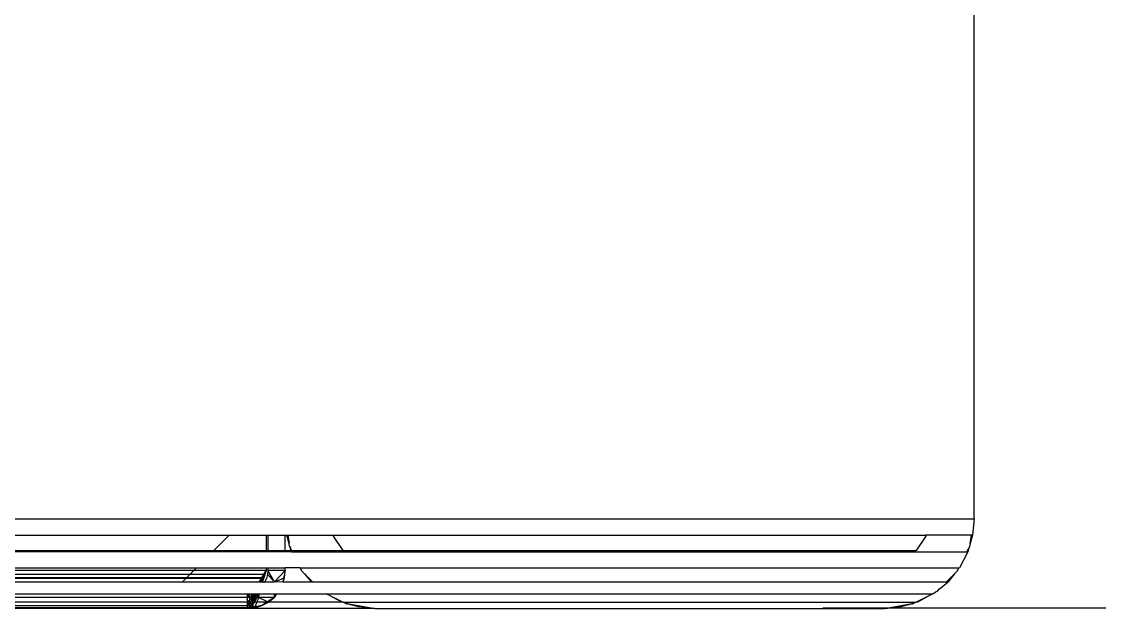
# Model space of a CAD drawing. Header units: inches. Extents: x 17 to 4615, y 5 to 3256.
# Drawn here: x 1640.4 to 1703, y 2192 to 2226 of the extents above; entities that cross this region are included whole.
import ezdxf

# ---------------------------------------------------------------- set-up
doc = ezdxf.new("R2010")
doc.units = ezdxf.units.IN
doc.header["$MEASUREMENT"] = 0

msp = doc.modelspace()

# ---------------------------------------------------------------- linework, layer by layer
for p, q in [((1695.732, 2197.152), (1695.732, 2226.752)), ((695.732, 2197.152), (1695.732, 2197.152)), ((1695.732, 2197.152), (1695.646, 2196.206)), ((1638.732, 2196.206), (1652.486, 2196.206)), ((1651.594, 2195.314), (1652.486, 2196.206)), ((1652.486, 2196.206), (1654.632, 2196.206)), ((1654.632, 2196.206), (1654.632, 2195.314)), ((1654.632, 2196.206), (1654.732, 2196.206)), ((1654.732, 2196.206), (1654.732, 2195.314)), ((1654.732, 2196.206), (1655.732, 2196.206)), ((1655.732, 2195.314), (1655.732, 2196.206)), ((1655.732, 2196.206), (1655.819, 2196.206)), ((1655.96, 2195.718), (1655.819, 2196.206)), ((1655.819, 2196.206), (1655.882, 2196.206)), ((1655.882, 2196.206), (1655.96, 2195.718)), ((1655.882, 2196.206), (1658.521, 2196.206)), ((1655.987, 2195.545), (1655.96, 2195.718)), ((1658.521, 2196.206), (1658.53, 2196.157)), ((1658.521, 2196.206), (1692.944, 2196.206)), ((1659.094, 2195.314), (1658.53, 2196.157)), ((1692.935, 2196.157), (1692.371, 2195.314)), ((1692.944, 2196.206), (1692.935, 2196.157)), ((1695.583, 2196.206), (1692.944, 2196.206)), ((1695.505, 2195.718), (1695.478, 2195.545)), ((1695.646, 2196.206), (1695.505, 2195.718)), ((1695.505, 2195.718), (1695.583, 2196.206)), ((1695.646, 2196.206), (1695.583, 2196.206)), ((1638.732, 2195.314), (1651.594, 2195.314)), ((1651.518, 2195.238), (1638.732, 2195.238)), ((1651.518, 2195.238), (1651.594, 2195.314)), ((1654.632, 2195.238), (1651.518, 2195.238)), ((1651.594, 2195.314), (1654.632, 2195.314)), ((1654.632, 2195.314), (1654.632, 2195.238)), ((1654.632, 2195.314), (1654.732, 2195.314)), ((1654.732, 2195.238), (1654.632, 2195.238)), ((1654.732, 2195.314), (1654.732, 2195.238)), ((1654.732, 2195.314), (1655.732, 2195.314)), ((1655.732, 2195.238), (1654.732, 2195.238)), ((1655.732, 2195.238), (1655.732, 2195.314)), ((1655.732, 2195.314), (1656.07, 2195.314)), ((1656.098, 2195.238), (1655.732, 2195.238)), ((1655.987, 2195.545), (1656.038, 2195.445)), ((1656.07, 2195.314), (1656.038, 2195.445)), ((1656.038, 2195.445), (1656.105, 2195.314)), ((1656.098, 2195.238), (1656.07, 2195.314)), ((1656.07, 2195.314), (1656.105, 2195.314)), ((1656.098, 2195.238), (1656.143, 2195.238)), ((1656.105, 2195.314), (1656.143, 2195.238)), ((1656.105, 2195.314), (1659.094, 2195.314)), ((1656.143, 2195.238), (1659.207, 2195.238)), ((1659.207, 2195.238), (1659.094, 2195.314)), ((1659.094, 2195.314), (1692.371, 2195.314)), ((1659.207, 2195.238), (1692.258, 2195.238)), ((1692.371, 2195.314), (1692.258, 2195.238)), ((1692.258, 2195.238), (1695.321, 2195.238)), ((1695.367, 2195.238), (1694.885, 2194.307)), ((1695.321, 2195.238), (1695.427, 2195.445)), ((1695.321, 2195.238), (1695.367, 2195.238)), ((1695.427, 2195.445), (1695.367, 2195.238)), ((1695.478, 2195.545), (1695.427, 2195.445)), ((1650.198, 2193.918), (1638.687, 2193.926)), ((1638.732, 2194.307), (1650.587, 2194.307)), ((1650.432, 2194.152), (1638.732, 2194.152)), ((1650.007, 2193.727), (1650.198, 2193.918)), ((1650.198, 2193.918), (1650.432, 2194.152)), ((1654.495, 2193.918), (1650.198, 2193.918)), ((1650.432, 2194.152), (1650.587, 2194.307)), ((1654.632, 2194.152), (1650.432, 2194.152)), ((1650.587, 2194.307), (1654.632, 2194.307)), ((1654.376, 2193.723), (1654.495, 2193.918)), ((1654.495, 2193.918), (1654.451, 2193.723)), ((1654.495, 2193.918), (1654.632, 2194.152)), ((1654.632, 2194.152), (1654.495, 2193.723)), ((1654.495, 2193.723), (1654.495, 2193.918)), ((1654.632, 2194.307), (1654.632, 2194.152)), ((1654.632, 2194.307), (1654.732, 2194.307)), ((1654.709, 2193.918), (1654.641, 2193.693)), ((1654.732, 2194.152), (1654.709, 2193.918)), ((1655.103, 2193.502), (1654.709, 2193.918)), ((1654.732, 2194.307), (1654.732, 2194.152)), ((1654.732, 2194.307), (1655.732, 2194.307)), ((1655.103, 2193.502), (1654.732, 2194.152)), ((1655.732, 2194.152), (1654.732, 2194.152)), ((1655.732, 2194.152), (1655.103, 2193.502)), ((1655.732, 2194.152), (1655.644, 2193.706)), ((1655.69, 2193.723), (1655.732, 2194.152)), ((1655.732, 2194.152), (1655.732, 2194.307)), ((1656.61, 2194.307), (1655.732, 2194.307)), ((1656.61, 2194.307), (1694.855, 2194.307)), ((1656.726, 2194.096), (1656.61, 2194.307)), ((1656.726, 2194.096), (1656.864, 2193.958)), ((1656.864, 2193.958), (1657.256, 2193.475)), ((1656.864, 2193.958), (1657.346, 2193.475)), ((1694.119, 2193.475), (1694.601, 2193.958)), ((1694.601, 2193.958), (1694.209, 2193.475)), ((1694.601, 2193.958), (1694.739, 2194.096)), ((1694.855, 2194.307), (1694.739, 2194.096)), ((1694.855, 2194.307), (1694.885, 2194.307)), ((1649.755, 2193.475), (1638.496, 2193.475)), ((1649.973, 2193.693), (1638.641, 2193.693)), ((1650.007, 2193.727), (1638.647, 2193.723)), ((1649.755, 2193.475), (1649.973, 2193.693)), ((1654.22, 2193.486), (1649.755, 2193.475)), ((1649.973, 2193.693), (1650.007, 2193.727)), ((1654.357, 2193.693), (1649.973, 2193.693)), ((1654.376, 2193.723), (1650.007, 2193.727)), ((1654.22, 2193.486), (1654.357, 2193.693)), ((1654.318, 2193.475), (1654.22, 2193.486)), ((1654.357, 2193.693), (1654.318, 2193.475)), ((1654.357, 2193.475), (1654.318, 2193.475)), ((1654.357, 2193.693), (1654.376, 2193.723)), ((1654.357, 2193.693), (1654.357, 2193.475)), ((1654.395, 2193.475), (1654.357, 2193.475)), ((1654.451, 2193.723), (1654.376, 2193.723)), ((1654.495, 2193.723), (1654.395, 2193.475)), ((1654.451, 2193.723), (1654.395, 2193.475)), ((1654.496, 2193.475), (1654.395, 2193.475)), ((1654.495, 2193.723), (1654.451, 2193.723)), ((1654.496, 2193.475), (1654.53, 2193.486)), ((1654.641, 2193.693), (1654.53, 2193.486)), ((1655.007, 2193.475), (1654.53, 2193.486)), ((1655.007, 2193.475), (1655.103, 2193.502)), ((1655.103, 2193.502), (1655.644, 2193.706)), ((1655.103, 2193.502), (1655.115, 2193.475)), ((1655.598, 2193.475), (1655.103, 2193.502)), ((1655.598, 2193.475), (1655.69, 2193.723)), ((1655.644, 2193.706), (1655.598, 2193.475)), ((1657.256, 2193.475), (1655.598, 2193.475)), ((1655.644, 2193.706), (1655.69, 2193.723)), ((1657.346, 2193.475), (1657.256, 2193.475)), ((1694.119, 2193.475), (1657.346, 2193.475)), ((1693.727, 2193.084), (1694.209, 2193.475)), ((1694.209, 2193.475), (1694.119, 2193.475)), ((1630.732, 2192.8), (1653.532, 2192.8)), ((1653.532, 2192.597), (1630.732, 2192.597)), ((1653.532, 2192.8), (1653.532, 2192.597)), ((1653.532, 2192.8), (1653.624, 2192.8)), ((1653.532, 2192.597), (1653.532, 2192.452)), ((1653.532, 2192.452), (1653.57, 2192.597)), ((1653.597, 2192.597), (1653.532, 2192.597)), ((1653.57, 2192.597), (1653.624, 2192.8)), ((1653.597, 2192.597), (1653.57, 2192.597)), ((1653.688, 2192.8), (1653.597, 2192.597)), ((1653.683, 2192.597), (1653.597, 2192.597)), ((1653.624, 2192.8), (1653.688, 2192.8)), ((1653.659, 2192.317), (1653.683, 2192.597)), ((1653.683, 2192.597), (1653.688, 2192.8)), ((1653.749, 2192.597), (1653.683, 2192.597)), ((1653.688, 2192.8), (1653.775, 2192.8)), ((1653.749, 2192.597), (1653.712, 2192.317)), ((1653.775, 2192.8), (1653.749, 2192.597)), ((1653.807, 2192.597), (1653.749, 2192.597)), ((1653.775, 2192.8), (1653.807, 2192.8)), ((1653.807, 2192.8), (1653.807, 2192.597)), ((1653.807, 2192.8), (1653.898, 2192.8)), ((1653.807, 2192.597), (1653.807, 2192.317)), ((1653.871, 2192.597), (1653.807, 2192.597)), ((1653.871, 2192.597), (1653.834, 2192.317)), ((1653.898, 2192.8), (1653.871, 2192.597)), ((1653.949, 2192.597), (1653.871, 2192.597)), ((1653.898, 2192.8), (1653.952, 2192.8)), ((1654.082, 2192.597), (1653.945, 2192.323)), ((1653.945, 2192.323), (1653.949, 2192.597)), ((1653.983, 2192.597), (1653.945, 2192.323)), ((1653.949, 2192.597), (1653.952, 2192.8)), ((1653.983, 2192.597), (1653.949, 2192.597)), ((1653.952, 2192.8), (1654.005, 2192.75)), ((1653.952, 2192.8), (1654.012, 2192.8)), ((1654.005, 2192.75), (1653.983, 2192.597)), ((1654.082, 2192.597), (1653.983, 2192.597)), ((1654.012, 2192.8), (1654.005, 2192.75)), ((1654.005, 2192.75), (1654.093, 2192.667)), ((1654.012, 2192.8), (1654.082, 2192.8)), ((1654.082, 2192.8), (1654.093, 2192.667)), ((1654.082, 2192.8), (1654.114, 2192.8)), ((1654.093, 2192.667), (1654.082, 2192.597)), ((1654.183, 2192.582), (1654.083, 2192.317)), ((1654.114, 2192.8), (1654.093, 2192.667)), ((1654.189, 2192.8), (1654.093, 2192.667)), ((1654.093, 2192.667), (1654.183, 2192.582)), ((1654.114, 2192.8), (1654.189, 2192.8)), ((1654.183, 2192.582), (1654.189, 2192.8)), ((1654.183, 2192.582), (1654.243, 2192.8)), ((1655.088, 2192.597), (1654.183, 2192.582)), ((1654.709, 2192.344), (1654.183, 2192.582)), ((1654.189, 2192.8), (1654.243, 2192.8)), ((1654.243, 2192.8), (1655.091, 2192.8)), ((1655.088, 2192.597), (1654.709, 2192.344)), ((1654.755, 2192.323), (1655.088, 2192.597)), ((1655.224, 2192.8), (1655.088, 2192.597)), ((1655.091, 2192.8), (1655.088, 2192.597)), ((1655.091, 2192.8), (1655.224, 2192.8)), ((1655.224, 2192.8), (1658.141, 2192.8)), ((1659.018, 2192.317), (1658.141, 2192.8)), ((1658.141, 2192.8), (1659.105, 2192.317)), ((1658.141, 2192.8), (1693.324, 2192.8)), ((1692.36, 2192.317), (1693.324, 2192.8)), ((1693.324, 2192.8), (1692.447, 2192.317)), ((1693.378, 2192.8), (1693.324, 2192.8)), ((1693.49, 2192.891), (1693.378, 2192.8)), ((1693.589, 2192.945), (1693.49, 2192.891)), ((1693.589, 2192.945), (1693.727, 2193.084)), ((1653.532, 2192.317), (1630.732, 2192.317)), ((1630.732, 2192.12), (1653.532, 2192.12)), ((1653.532, 2191.995), (1630.732, 2191.995)), ((1653.659, 2192.317), (1653.532, 2192.452)), ((1653.532, 2192.452), (1653.532, 2192.317)), ((1653.532, 2192.452), (1653.573, 2192.317)), ((1653.532, 2192.317), (1653.532, 2192.12)), ((1653.573, 2192.317), (1653.532, 2192.317)), ((1653.532, 2192.12), (1653.532, 2191.995)), ((1653.532, 2192.12), (1653.632, 2192.12)), ((1653.532, 2191.952), (1653.962, 2191.995)), ((1653.67, 2191.995), (1653.532, 2191.952)), ((1653.67, 2191.995), (1653.532, 2191.995)), ((1653.532, 2191.995), (1653.532, 2191.952)), ((1653.573, 2192.317), (1653.632, 2192.12)), ((1653.659, 2192.317), (1653.573, 2192.317)), ((1653.632, 2192.12), (1653.67, 2191.995)), ((1653.632, 2192.12), (1653.673, 2192.12)), ((1653.677, 2192.298), (1653.659, 2192.317)), ((1653.712, 2192.317), (1653.659, 2192.317)), ((1653.807, 2192.12), (1653.67, 2191.995)), ((1653.67, 2191.995), (1653.673, 2192.12)), ((1653.928, 2192.031), (1653.67, 2191.995)), ((1653.673, 2192.12), (1653.677, 2192.298)), ((1653.706, 2192.268), (1653.673, 2192.12)), ((1653.673, 2192.12), (1653.807, 2192.12)), ((1653.706, 2192.268), (1653.677, 2192.298)), ((1653.712, 2192.317), (1653.706, 2192.268)), ((1653.812, 2192.154), (1653.706, 2192.268)), ((1653.807, 2192.317), (1653.712, 2192.317)), ((1653.807, 2192.317), (1653.812, 2192.154)), ((1653.834, 2192.317), (1653.807, 2192.317)), ((1653.812, 2192.154), (1653.807, 2192.12)), ((1653.945, 2192.323), (1653.812, 2192.154)), ((1653.834, 2192.317), (1653.812, 2192.154)), ((1653.928, 2192.031), (1653.812, 2192.154)), ((1653.945, 2192.323), (1653.834, 2192.317)), ((1653.979, 2192.041), (1653.928, 2192.031)), ((1653.962, 2191.995), (1653.928, 2192.031)), ((1654.083, 2192.317), (1653.945, 2192.323)), ((1653.962, 2191.995), (1654.374, 2192.12)), ((1653.979, 2192.041), (1653.962, 2191.995)), ((1654.083, 2192.317), (1653.979, 2192.041)), ((1654.374, 2192.12), (1653.979, 2192.041)), ((1654.67, 2192.317), (1654.083, 2192.317)), ((1654.374, 2192.12), (1654.755, 2192.323)), ((1654.67, 2192.317), (1654.374, 2192.12)), ((1654.709, 2192.344), (1654.67, 2192.317)), ((1654.755, 2192.323), (1654.709, 2192.344)), ((1659.018, 2192.317), (1654.755, 2192.323)), ((1659.105, 2192.317), (1659.018, 2192.317)), ((1659.105, 2192.317), (1692.36, 2192.317)), ((1659.221, 2192.259), (1659.105, 2192.317)), ((1659.326, 2192.207), (1659.221, 2192.259)), ((1659.221, 2192.259), (1660.932, 2191.952)), ((1659.498, 2192.18), (1659.326, 2192.207)), ((1659.986, 2192.039), (1659.498, 2192.18)), ((1659.498, 2192.18), (1660.932, 2191.952)), ((1660.932, 2191.952), (1659.986, 2192.039)), ((1686.947, 2191.995), (1953.785, 2191.995)), ((1690.532, 2191.952), (1692.244, 2192.259)), ((1690.532, 2191.952), (1691.967, 2192.18)), ((1690.532, 2191.952), (1691.479, 2192.039)), ((1691.967, 2192.18), (1691.479, 2192.039)), ((1692.139, 2192.207), (1691.967, 2192.18)), ((1692.244, 2192.259), (1692.139, 2192.207)), ((1692.244, 2192.259), (1692.36, 2192.317)), ((1692.447, 2192.317), (1692.36, 2192.317)), ((1653.532, 2191.952), (1630.732, 2191.952)), ((1660.932, 2191.952), (1653.532, 2191.952)), ((1660.932, 2191.952), (1690.532, 2191.952))]:
    msp.add_line(p, q)

doc.saveas('drawing.dxf')
